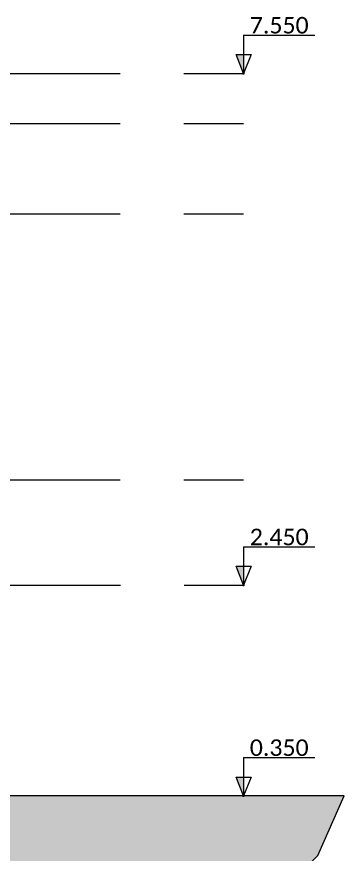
# Model space of a CAD drawing. Header units: metres. Extents: x -197 to 1099, y -24 to 14.
# Drawn here: x 833.33 to 836.59, y -0.23 to 8.11 of the extents above; entities that cross this region are included whole.
import ezdxf
from ezdxf.enums import TextEntityAlignment as Align

# ---------------------------------------------------------------- set-up
doc = ezdxf.new("R2010")
doc.units = ezdxf.units.M
doc.header["$LTSCALE"] = 0.001
doc.header["$PDMODE"] = 34
doc.header["$PDSIZE"] = 0.01
doc.linetypes.add('HIDDENX2', pattern=[19.05, 12.7, -6.35])
doc.layers.get('0').update_dxf_attribs({"lineweight": 13, "true_color": 0x000000})
for name, color, linetype, lineweight, true_color in [('Jach-Anotaciones-CalidaddeLínea  0.13', 7, 'Continuous', 13, 0x000000), ('Jach-Anotaciones-Hatch-Lum80%', 250, 'Continuous', 13, 0x333333), ('JACH-Anotaciones-Textos-Lum75% @ 0.075', 7, 'Continuous', 13, 0x404040), ('JACH-Arq-Lineas-Proyeccion Niveles cortes', 9, 'HIDDENX2', 13, 0x808080)]:
    doc.layers.add(name, color=color, linetype=linetype, lineweight=lineweight, true_color=true_color)
doc.styles.add('02a-Calibri-JACH(1.8mm)', font='calibri.ttf', dxfattribs={"height": 2.2})
pattern_1 = [(0, (169.421, 45.032), (0, 6.985), [5.08, -1.905]), (90, (169.421, 45.032), (-6.985, 4e-16), [5.08, -1.905])]

# ---------------------------------------------------------------- blocks, each defined once
blk = doc.blocks.new('*U265')
at = {"lineweight": 0, "ltscale": 100}
h = blk.add_hatch(dxfattribs=at)
h.set_pattern_fill('ANGLE', color=256)
h.set_pattern_definition(pattern_1)
h.paths.add_polyline_path([(0, 2.5), (0, 0), (1, 2.5)])
h = blk.add_hatch(color=256, dxfattribs=at)
h.dxf.hatch_style = 1
h.paths.add_polyline_path([(0, 2.5), (0, 0), (1, 2.5)])
for points in [[(0, 5.1), (-9.47, 5.1)], [(0, 5.1), (0, 1.25)]]:
    blk.add_lwpolyline(points, dxfattribs=at)
for points in [[(0, 0), (1, 2.5), (-1, 2.5)], [(0, 2.5), (0, 0), (1, 2.5)]]:
    blk.add_lwpolyline(points, close=True, dxfattribs=at)
blk.add_point((0, 0), dxfattribs=at)
at = {"lineweight": 0, "ltscale": 100, "style": '02a-Calibri-JACH(1.8mm)'}
blk.add_attdef('ALT', text='', height=2.2, dxfattribs=at).set_placement((-4.73, 6.4), align=Align.MIDDLE_CENTER)
blk = doc.blocks.new('*U266')
at = {"lineweight": 0, "ltscale": 100}
h = blk.add_hatch(dxfattribs=at)
h.set_pattern_fill('ANGLE', color=256)
h.set_pattern_definition(pattern_1)
h.paths.add_polyline_path([(0, 2.5), (0, 0), (1, 2.5)])
h = blk.add_hatch(color=256, dxfattribs=at)
h.dxf.hatch_style = 1
h.paths.add_polyline_path([(0, 2.5), (0, 0), (1, 2.5)])
for points in [[(0, 5.1), (-9.47, 5.1)], [(0, 5.1), (0, 1.25)]]:
    blk.add_lwpolyline(points, dxfattribs=at)
for points in [[(0, 0), (1, 2.5), (-1, 2.5)], [(0, 2.5), (0, 0), (1, 2.5)]]:
    blk.add_lwpolyline(points, close=True, dxfattribs=at)
blk.add_point((0, 0), dxfattribs=at)
at = {"lineweight": 0, "ltscale": 100, "style": '02a-Calibri-JACH(1.8mm)'}
blk.add_attdef('ALT', text='', height=2.2, dxfattribs=at).set_placement((-4.73, 6.4), align=Align.MIDDLE_CENTER)
blk = doc.blocks.new('*U267')
at = {"lineweight": 0, "ltscale": 100}
h = blk.add_hatch(dxfattribs=at)
h.set_pattern_fill('ANGLE', color=256)
h.set_pattern_definition(pattern_1)
h.paths.add_polyline_path([(0, 2.5), (0, 0), (1, 2.5)])
h = blk.add_hatch(color=256, dxfattribs=at)
h.dxf.hatch_style = 1
h.paths.add_polyline_path([(0, 2.5), (0, 0), (1, 2.5)])
for points in [[(0, 5.1), (-9.47, 5.1)], [(0, 5.1), (0, 1.25)]]:
    blk.add_lwpolyline(points, dxfattribs=at)
for points in [[(0, 0), (1, 2.5), (-1, 2.5)], [(0, 2.5), (0, 0), (1, 2.5)]]:
    blk.add_lwpolyline(points, close=True, dxfattribs=at)
blk.add_point((0, 0), dxfattribs=at)
at = {"lineweight": 0, "ltscale": 100, "style": '02a-Calibri-JACH(1.8mm)'}
blk.add_attdef('ALT', text='', height=2.2, dxfattribs=at).set_placement((-4.73, 6.4), align=Align.MIDDLE_CENTER)

msp = doc.modelspace()

# ---------------------------------------------------------------- hatches: boundary and pattern name
at = {"layer": 'Jach-Anotaciones-Hatch-Lum80%', "ltscale": 100}
h = msp.add_hatch(dxfattribs=at)
h.set_pattern_fill('EARTH', color=256, scale=0.03, angle=45, double=1)
h.set_pattern_definition([(45, (808.22887, -1e-14), (0, 0.2694077), [0.1905, -0.1905]), (45, (808.17835, 0.05051), (0, 0.2694077), [0.1905, -0.1905]), (45, (808.12784, 0.10103), (0, 0.2694077), [0.1905, -0.1905]), (135, (808.12784, 0.1347), (-0.2694077, 0), [0.1905, -0.1905]), (135, (808.17835, 0.18522), (-0.2694077, 0), [0.1905, -0.1905]), (135, (808.22887, 0.23573), (-0.2694077, 0), [0.1905, -0.1905])])
h.paths.add_polyline_path([(827.5869, 0.075), (827.5869, -0.1), (815.1869, -0.1), (815.1869, -0.675), (811.7869, -0.675), (811.7869, -0.1), (811.35878, -0.1), (810.79035, -0.1), (809.9269, -0.28871), (809.80448, -0.6083), (809.5065, -0.67063), (809.63124, -1.19698), (809.88071, -1.37705), (809.94308, -1.48786), (810.15791, -1.50864), (810.52519, -1.55019), (811.16967, -1.661), (811.59932, -1.72333), (812.11905, -1.65408), (813.85845, -1.38397), (814.6138, -1.38397), (816.06214, -0.95458), (816.37398, -1.02384), (817.02907, -1.61162), (818.19329, -1.20993), (818.87241, -1.18223), (820.50786, -0.7944), (821.15926, -0.91213), (821.36716, -1.35537), (822.30004, -1.92198), (823.45733, -2.03279), (824.21961, -1.65881), (825.2383, -1.0632), (825.80654, -1.00087), (826.49953, -0.91776), (828.01717, -1.44411), (828.83489, -1.11861), (829.59354, -0.70302), (830.37662, -0.71687), (832.04671, -1.55487), (833.03075, -1.65876), (833.95242, -1.81112), (834.90181, -1.59643), (835.44234, -1.00082), (835.83041, -0.73072), (836.32637, -0.24479), (836.58992, 0.35), (833.21922, 0.35), (833.21922, 0.075), (832.1869, 0.075), (832.1869, 0.25), (832.0769, 0.25), (832.0769, 0.075)])

# ---------------------------------------------------------------- linework, layer by layer
at = {"layer": 'Jach-Anotaciones-CalidaddeLínea  0.13'}
msp.add_lwpolyline([(826.49953, -0.91776), (828.01717, -1.44411), (828.83489, -1.11861), (829.59354, -0.70302), (830.37662, -0.71687), (832.04671, -1.55487), (833.03075, -1.65876), (833.95242, -1.81112), (834.90181, -1.59643), (835.44234, -1.00082), (835.83041, -0.73072), (836.32637, -0.24479), (836.58992, 0.35), (833.21922, 0.35), (833.21922, 0.075), (832.1869, 0.075), (832.1869, 0.25), (832.0769, 0.25), (832.0769, 0.075), (827.5869, 0.075), (827.5869, -0.1), (827.5869, -0.1), (815.1869, -0.1)], dxfattribs=at)
at = {"layer": 'JACH-Arq-Lineas-Proyeccion Niveles cortes', "ltscale": 100}
for points in [[(833.0869, 7.55), (835.5869, 7.55)], [(833.0869, 7.05), (835.5869, 7.05)], [(833.0869, 6.15), (835.5869, 6.15)], [(833.0869, 3.5), (835.5869, 3.5)], [(833.08846, 2.45), (835.58846, 2.45)]]:
    msp.add_lwpolyline(points, dxfattribs=at)

# ---------------------------------------------------------------- block references
at = {"layer": 'JACH-Anotaciones-Textos-Lum75% @ 0.075', "ltscale": 100}
ref = msp.add_blockref('*U267', (835.5869, 7.55), dxfattribs=dict(at, xscale=-0.075, yscale=0.075, zscale=0.075))
ref.add_attrib('ALT', '7.550', dxfattribs={"layer": '0', "lineweight": 0, "ltscale": 100, "height": 0.165, "style": '02a-Calibri-JACH(1.8mm)'}).set_placement((835.94186, 8.03006), align=Align.MIDDLE_CENTER)
ref = msp.add_blockref('*U266', (835.5869, 2.45), dxfattribs=dict(at, xscale=-0.075, yscale=0.075, zscale=0.075))
ref.add_attrib('ALT', '2.450', dxfattribs={"layer": '0', "lineweight": 0, "ltscale": 100, "height": 0.165, "style": '02a-Calibri-JACH(1.8mm)'}).set_placement((835.94186, 2.93006), align=Align.MIDDLE_CENTER)
ref = msp.add_blockref('*U265', (835.5869, 0.35), dxfattribs=dict(at, xscale=-0.075, yscale=0.075, zscale=0.075))
ref.add_attrib('ALT', '0.350', dxfattribs={"layer": '0', "lineweight": 0, "ltscale": 100, "height": 0.165, "style": '02a-Calibri-JACH(1.8mm)'}).set_placement((835.94186, 0.83006), align=Align.MIDDLE_CENTER)

doc.saveas('drawing.dxf')
